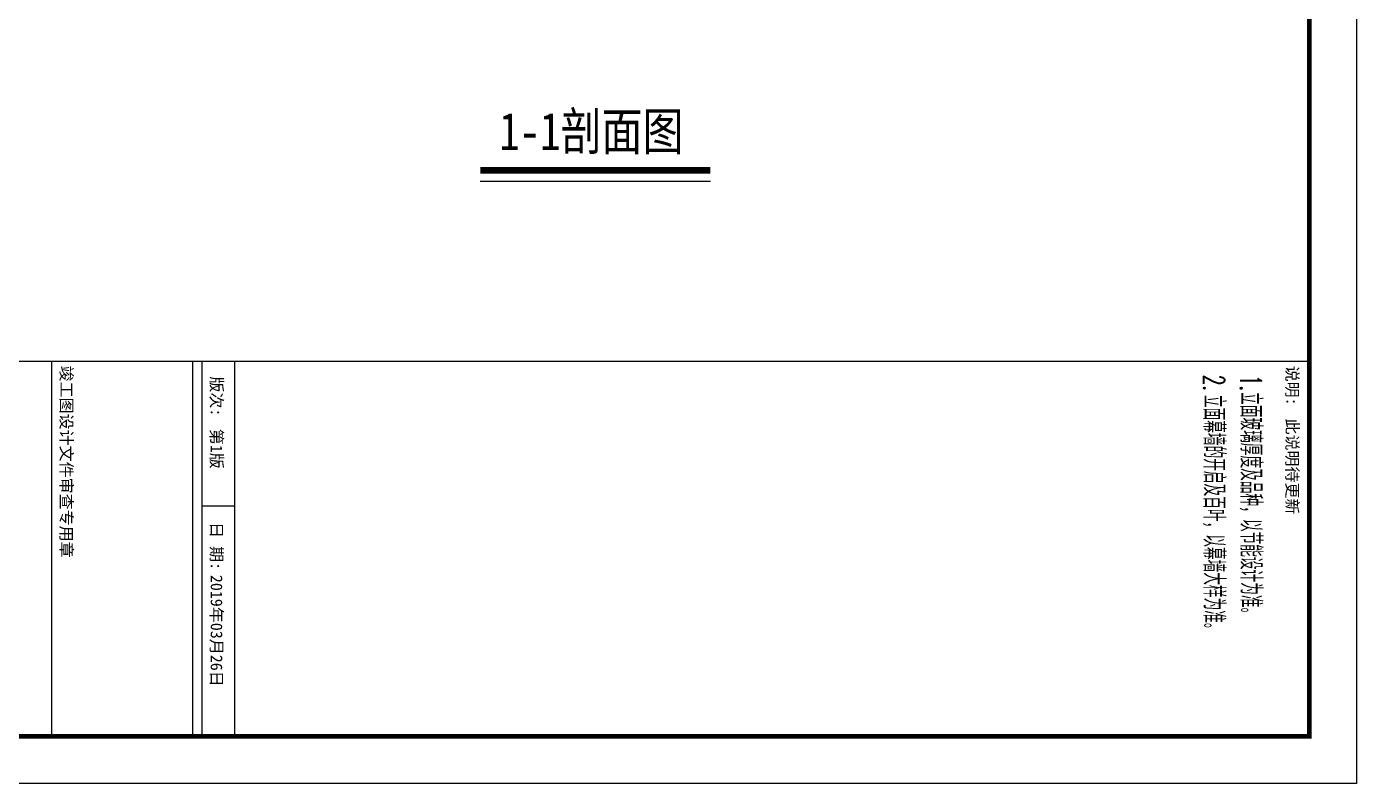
# Model space of a CAD drawing. Extents: x 1980812 to 2578970, y -669191 to 284498.
# Drawn here: x 2536472 to 2578970, y -345382 to -321193 of the extents above; entities that cross this region are included whole.
import ezdxf

# ---------------------------------------------------------------- set-up
doc = ezdxf.new("R2010")
doc.units = 0
doc.header["$LTSCALE"] = 1000
doc.header["$MEASUREMENT"] = 0
for name, color, linetype in [('DIM_SYMB', 3, 'Continuous'), ('PUB_TEXT', 7, 'Continuous'), ('TK', 1, 'Continuous')]:
    doc.layers.add(name, color=color, linetype=linetype)
doc.styles.add('HZTXTW', font='txtw.shx', dxfattribs={"width": 0.6, "bigfont": 'hztxtw.shx'})
doc.styles.add('SONGTI', font='NSimSun.ttf', dxfattribs={"width": 1.1})
doc.styles.add('黑体', font='simhei.ttf')

# ---------------------------------------------------------------- blocks, each defined once
blk = doc.blocks.new('立面说明1229')
at = {"layer": 'PUB_TEXT'}
blk.add_lwpolyline([(115942407, 22718483), (115942407, 22719083), (115943007, 22719083)], dxfattribs=at)
at = {"layer": 'PUB_TEXT', "style": 'HZTXTW', "width": 0.6}
for s, p in [('1.', (115942992, 22716137)), ('立面玻璃厚度及品种，以节能设计为准。', (115943734, 22716137)), ('2.', (115942992, 22714566)), ('立面幕墙的开启及百叶，以幕墙大样为准。', (115943849, 22714566))]:
    blk.add_text(s, height=900, dxfattribs=at).set_placement(p)
at = {"layer": 'TK', "style": 'SONGTI'}
for s, p in [('说明:', (115942602, 22718100)), ('此说明待更新', (115944855, 22718100))]:
    blk.add_text(s, height=500, dxfattribs=at).set_placement(p)

msp = doc.modelspace()

# ---------------------------------------------------------------- linework, layer by layer
at = {"layer": 'DIM_SYMB'}
msp.add_line((2550966.5, -326138.4, 0), (2558332.5, -326138.4, 0), dxfattribs=at)
at = {"layer": 'DIM_SYMB', "const_width": 210, "elevation": 0}
msp.add_lwpolyline([(2550967.5, -325790.3), (2558319.5, -325790.3)], dxfattribs=at)
at = {"layer": 'TK'}
for p, q in [((2491430.6, -331881.9), (2577530.6, -331881.9)), ((2537269.7, -331881.9), (2537269.7, -343881.9)), ((2541769.7, -331881.9), (2541769.7, -343881.9)), ((2542069.7, -331881.9), (2542069.7, -343881.9)), ((2543119.7, -331881.9), (2543119.7, -343881.9)), ((2542069.7, -336513), (2543119.7, -336513)), ((2491369.7, -343881.9), (2577469.7, -343881.9))]:
    msp.add_line(p, q, dxfattribs=at)
msp.add_lwpolyline([(2578969.7, -219231.9), (2578969.7, -345381.9), (2489869.7, -345381.9), (2489869.7, -219231.9)], close=True, dxfattribs=at)
at = {"layer": 'TK', "const_width": 150}
msp.add_lwpolyline([(2491369.7, -343881.9), (2577469.7, -343881.9), (2577469.7, -222981.9), (2491369.7, -222981.9)], close=True, dxfattribs=at)

# ---------------------------------------------------------------- block references
at = {"layer": 'TK', "xscale": 0.75, "yscale": 0.75, "zscale": 0.75, "rotation": 270}
msp.add_blockref('立面说明1229', (-14461842.5, 86624923.4), dxfattribs=at)

# ---------------------------------------------------------------- texts
at = {"layer": 'PUB_TEXT', "style": '黑体', "width": 0.8}
msp.add_text('1-1剖面图', height=1200, dxfattribs=at).set_placement((2551577.7, -325139.9, 0))
at = {"layer": 'TK', "style": 'SONGTI'}
for s, p in [('竣工图设计文件审查专用章', (2537557, -332028.3)), ('版次:', (2542357, -332374)), ('日 期:', (2542357, -337029.7))]:
    msp.add_text(s, height=375, rotation=270, dxfattribs=at).set_placement(p)
at = {"layer": 'TK', "color": 4, "style": 'SONGTI'}
for s, p in [('第1版', (2542357, -334048)), ('2019年03月26日', (2542357, -338717.2))]:
    msp.add_text(s, height=375, rotation=270, dxfattribs=at).set_placement(p)

doc.saveas('drawing.dxf')
